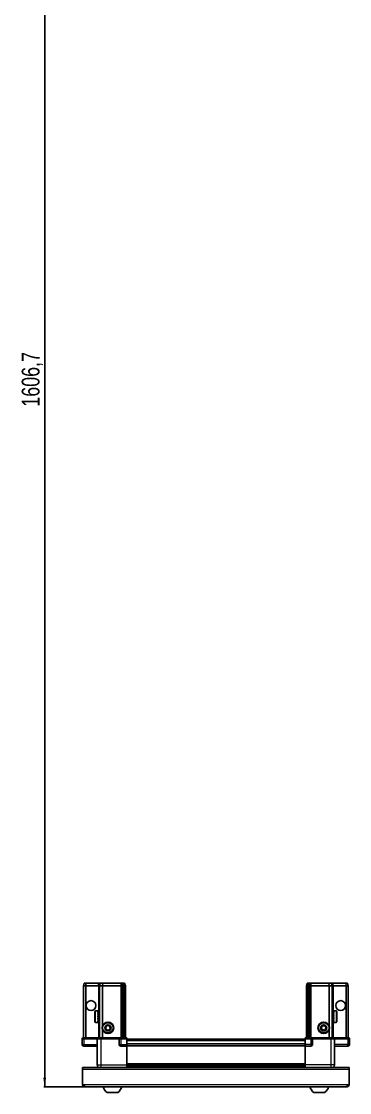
# Model space of a CAD drawing. Header units: millimetres. Extents: x 1014 to 3623, y -1321 to 1082.
# Drawn here: x 1070 to 1438, y -1321 to -119 of the extents above; entities that cross this region are included whole.
import ezdxf

# ---------------------------------------------------------------- set-up
doc = ezdxf.new("R2010")
doc.units = ezdxf.units.MM
doc.layers.add('FORMAT', color=7, linetype='Continuous')
doc.styles.add('SLDTEXTSTYLE0', font='TXT', dxfattribs={"width": 0.75})
doc.dimstyles.new('SLDDIMSTYLE0', dxfattribs={"dimtxt": 20, "dimasz": 10, "dimexe": 0, "dimexo": 0.0625, "dimgap": 5, "dimtad": 2, "dimdec": 1, "dimrnd": 1e-09, "dimzin": 12, "dimdsep": 46, "dimtxsty": 'SLDTEXTSTYLE0', "dimsah": 1, "dimcen": 0.09, "dimadec": 0, "dimazin": 3, "dimtfac": 1, "dimtofl": 0, "dimtmove": 0, "dimatfit": 3, "dimfxl": 0, "dimfrac": 2, "dimtolj": 1, "dimtzin": 12, "dimarcsym": 0})

# ---------------------------------------------------------------- blocks, each defined once
blk = doc.blocks.new('_D_8')
at = {"layer": 'FORMAT'}
for p, q in [((1140.2, 292.6), (1095.2, 292.6)), ((1096.2, 292.6), (1096.2, -1314.1)), ((1140.7, -1314.1), (1095.2, -1314.1))]:
    blk.add_line(p, q, dxfattribs=at)
for points in [[(1096.2, 292.6), (1094.6, 282.6), (1097.7, 282.6)], [(1096.2, -1314.1), (1097.7, -1304.1), (1094.6, -1304.1)]]:
    blk.add_solid(points, dxfattribs=at)
at = {"layer": 'FORMAT', "insert": (1070.4, -551.4), "char_height": 20, "attachment_point": 1, "rotation": 90, "style": 'SLDTEXTSTYLE0'}
blk.add_mtext('1606,7', dxfattribs=at)

msp = doc.modelspace()

# ---------------------------------------------------------------- linework, layer by layer
at = {"color": 7, "linetype": 'Continuous', "lineweight": 25}
for p, q in [((1139.66, -1201.09), (1140.46, -1198.09)), ((1139.66, -1201.09), (1139.66, -1259.39)), ((1142.16, -1201.09), (1139.66, -1201.09)), ((1140.46, -1198.09), (1142.31, -1198.09)), ((1142.16, -1201.09), (1142.31, -1198.09)), ((1142.16, -1201.09), (1142.16, -1259.39)), ((1156.66, -1201.09), (1142.16, -1201.09)), ((1142.31, -1198.09), (1156.66, -1198.09)), ((1156.66, -1198.09), (1158.46, -1198.09)), ((1157.66, -1201.09), (1156.66, -1201.09)), ((1157.66, -1201.09), (1158.46, -1198.09)), ((1161.16, -1201.09), (1157.66, -1201.09)), ((1157.66, -1201.09), (1157.66, -1259.39)), ((1158.46, -1198.09), (1161.49, -1198.09)), ((1161.49, -1198.09), (1161.16, -1201.09)), ((1181.66, -1201.09), (1161.16, -1201.09)), ((1161.16, -1201.09), (1161.16, -1245.59)), ((1161.49, -1198.09), (1181.66, -1198.09)), ((1181.66, -1198.09), (1183.46, -1198.09)), ((1182.66, -1201.09), (1181.66, -1201.09)), ((1183.46, -1198.09), (1182.66, -1201.09)), ((1182.66, -1201.09), (1182.66, -1259.39)), ((1183.66, -1201.09), (1182.66, -1201.09)), ((1183.46, -1198.09), (1184.2, -1198.09)), ((1184.2, -1198.09), (1183.66, -1201.09)), ((1183.66, -1201.09), (1183.66, -1259.39)), ((1185.16, -1201.09), (1183.66, -1201.09)), ((1184.2, -1198.09), (1184.7, -1198.09)), ((1184.7, -1198.09), (1185.16, -1201.09)), ((1184.7, -1198.09), (1185.85, -1198.09)), ((1186.66, -1201.09), (1185.16, -1201.09)), ((1185.16, -1201.09), (1185.16, -1259.39)), ((1185.85, -1198.09), (1186.66, -1201.09)), ((1186.66, -1201.09), (1186.66, -1259.39)), ((1390.46, -1198.09), (1389.66, -1201.09)), ((1389.66, -1201.09), (1391.16, -1201.09)), ((1389.66, -1201.09), (1389.66, -1259.39)), ((1391.61, -1198.09), (1390.46, -1198.09)), ((1391.61, -1198.09), (1391.16, -1201.09)), ((1391.16, -1201.09), (1392.66, -1201.09)), ((1391.16, -1201.09), (1391.16, -1259.39)), ((1392.11, -1198.09), (1391.61, -1198.09)), ((1392.11, -1198.09), (1392.66, -1201.09)), ((1392.85, -1198.09), (1392.11, -1198.09)), ((1392.66, -1201.09), (1393.66, -1201.09)), ((1392.66, -1201.09), (1392.66, -1259.39)), ((1392.85, -1198.09), (1393.66, -1201.09)), ((1394.66, -1198.09), (1392.85, -1198.09)), ((1393.66, -1201.09), (1393.66, -1259.39)), ((1393.66, -1201.09), (1394.66, -1201.09)), ((1414.82, -1198.09), (1394.66, -1198.09)), ((1394.66, -1201.09), (1415.16, -1201.09)), ((1414.82, -1198.09), (1415.16, -1201.09)), ((1417.85, -1198.09), (1414.82, -1198.09)), ((1415.16, -1201.09), (1415.16, -1245.59)), ((1415.16, -1201.09), (1418.66, -1201.09)), ((1418.66, -1201.09), (1417.85, -1198.09)), ((1419.66, -1198.09), (1417.85, -1198.09)), ((1418.66, -1201.09), (1418.66, -1259.39)), ((1418.66, -1201.09), (1419.66, -1201.09)), ((1434, -1198.09), (1419.66, -1198.09)), ((1419.66, -1201.09), (1434.16, -1201.09)), ((1434.16, -1201.09), (1434, -1198.09)), ((1435.85, -1198.09), (1434, -1198.09)), ((1434.16, -1201.09), (1434.16, -1259.39)), ((1434.16, -1201.09), (1436.66, -1201.09)), ((1436.66, -1201.09), (1435.85, -1198.09)), ((1436.66, -1201.09), (1436.66, -1259.39)), ((1152.46, -1241.29), (1152.46, -1229.89)), ((1155.66, -1229.09), (1153.26, -1229.09)), ((1155.66, -1229.09), (1155.66, -1229.09)), ((1155.66, -1229.09), (1156.16, -1229.09)), ((1155.66, -1229.28), (1156.16, -1229.28)), ((1155.66, -1229.28), (1155.66, -1229.5)), ((1155.66, -1229.5), (1156.16, -1229.5)), ((1155.66, -1230.07), (1156.16, -1230.07)), ((1155.66, -1230.07), (1155.66, -1230.5)), ((1155.66, -1230.5), (1156.16, -1230.5)), ((1155.66, -1231.41), (1156.16, -1231.41)), ((1155.66, -1231.41), (1155.66, -1232)), ((1155.66, -1232), (1156.16, -1232)), ((1155.66, -1233.15), (1156.16, -1233.15)), ((1155.66, -1233.15), (1155.66, -1233.85)), ((1155.66, -1233.85), (1156.16, -1233.85)), ((1155.66, -1235.13), (1156.16, -1235.13)), ((1155.66, -1235.13), (1155.66, -1235.87)), ((1155.66, -1235.28), (1156.16, -1235.28)), ((1155.66, -1235.78), (1156.16, -1235.78)), ((1155.66, -1235.87), (1156.16, -1235.87)), ((1155.66, -1237.16), (1156.16, -1237.16)), ((1155.66, -1237.16), (1155.66, -1237.87)), ((1156.16, -1229.28), (1156.16, -1229.09)), ((1156.16, -1229.5), (1156.16, -1229.28)), ((1156.16, -1230.07), (1156.16, -1229.5)), ((1156.16, -1230.5), (1156.16, -1230.07)), ((1156.16, -1231.41), (1156.16, -1230.5)), ((1156.26, -1231.19), (1156.16, -1231.19)), ((1156.16, -1232), (1156.16, -1231.41)), ((1156.16, -1233.15), (1156.16, -1232)), ((1156.16, -1233.85), (1156.16, -1233.15)), ((1156.16, -1235.13), (1156.16, -1233.85)), ((1156.16, -1235.28), (1156.16, -1235.13)), ((1156.16, -1235.87), (1156.16, -1235.78)), ((1156.16, -1237.16), (1156.16, -1235.87)), ((1156.16, -1237.87), (1156.16, -1237.16)), ((1156.26, -1239.99), (1156.26, -1231.19)), ((1157.14, -1232.28), (1156.66, -1231.59)), ((1156.66, -1239.59), (1156.66, -1231.59)), ((1157.62, -1231.59), (1157.14, -1232.28)), ((1157.14, -1238.9), (1157.14, -1232.28)), ((1157.66, -1231.59), (1157.62, -1231.59)), ((1157.62, -1239.59), (1157.62, -1231.59)), ((1418.69, -1231.59), (1418.66, -1231.59)), ((1419.17, -1232.28), (1418.69, -1231.59)), ((1418.69, -1231.59), (1418.69, -1239.59)), ((1419.66, -1231.59), (1419.17, -1232.28)), ((1419.17, -1232.28), (1419.17, -1238.9)), ((1419.66, -1231.59), (1419.66, -1239.59)), ((1420.16, -1231.19), (1420.06, -1231.19)), ((1420.06, -1231.19), (1420.06, -1239.99)), ((1423.06, -1229.09), (1420.16, -1229.09)), ((1420.66, -1229.09), (1420.16, -1229.09)), ((1420.16, -1229.09), (1420.16, -1229.13)), ((1420.16, -1229.13), (1420.16, -1229.42)), ((1420.66, -1229.13), (1420.16, -1229.13)), ((1420.66, -1229.42), (1420.16, -1229.42)), ((1420.16, -1229.42), (1420.16, -1229.69)), ((1420.66, -1229.69), (1420.16, -1229.69)), ((1420.16, -1229.69), (1420.16, -1230.36)), ((1420.66, -1230.36), (1420.16, -1230.36)), ((1420.16, -1230.36), (1420.16, -1230.83)), ((1420.16, -1230.83), (1420.16, -1231.81)), ((1420.66, -1230.83), (1420.16, -1230.83)), ((1420.66, -1231.81), (1420.16, -1231.81)), ((1420.16, -1231.81), (1420.16, -1232.43)), ((1420.16, -1232.43), (1420.16, -1233.63)), ((1420.66, -1232.43), (1420.16, -1232.43)), ((1420.66, -1233.63), (1420.16, -1233.63)), ((1420.16, -1233.63), (1420.16, -1234.26)), ((1420.66, -1234.26), (1420.16, -1234.26)), ((1420.16, -1234.34), (1420.16, -1235.64)), ((1420.66, -1234.34), (1420.16, -1234.34)), ((1420.66, -1235.64), (1420.16, -1235.64)), ((1420.66, -1236.12), (1420.16, -1236.12)), ((1420.16, -1236.12), (1420.16, -1236.37)), ((1420.16, -1236.37), (1420.16, -1237.64)), ((1420.66, -1236.37), (1420.16, -1236.37)), ((1420.66, -1229.13), (1420.66, -1229.09)), ((1420.66, -1229.69), (1420.66, -1229.42)), ((1420.66, -1230.83), (1420.66, -1230.36)), ((1420.66, -1232.43), (1420.66, -1231.81)), ((1420.66, -1234.34), (1420.66, -1233.63)), ((1420.66, -1236.37), (1420.66, -1235.64)), ((1423.86, -1229.89), (1423.86, -1241.29)), ((1153.26, -1242.09), (1155.66, -1242.09)), ((1155.66, -1237.87), (1156.16, -1237.87)), ((1155.66, -1239.03), (1156.16, -1239.03)), ((1155.66, -1239.03), (1155.66, -1239.63)), ((1155.66, -1239.63), (1156.16, -1239.63)), ((1155.66, -1240.57), (1156.16, -1240.57)), ((1155.66, -1240.57), (1155.66, -1241.01)), ((1155.66, -1241.01), (1156.16, -1241.01)), ((1155.66, -1241.61), (1156.16, -1241.61)), ((1155.66, -1241.61), (1155.66, -1241.85)), ((1155.66, -1241.85), (1156.16, -1241.85)), ((1155.66, -1242.07), (1156.16, -1242.07)), ((1155.66, -1242.07), (1155.66, -1242.09)), ((1155.66, -1242.08), (1156.16, -1242.08)), ((1156.16, -1239.03), (1156.16, -1237.87)), ((1156.16, -1239.63), (1156.16, -1239.03)), ((1156.16, -1240.57), (1156.16, -1239.63)), ((1156.16, -1239.99), (1156.26, -1239.99)), ((1156.16, -1241.01), (1156.16, -1240.57)), ((1156.16, -1241.61), (1156.16, -1241.01)), ((1156.16, -1241.85), (1156.16, -1241.61)), ((1156.16, -1242.07), (1156.16, -1241.85)), ((1156.16, -1242.08), (1156.16, -1242.07)), ((1156.66, -1239.59), (1157.14, -1238.9)), ((1157.14, -1238.9), (1157.62, -1239.59)), ((1157.62, -1239.59), (1157.66, -1239.59)), ((1418.66, -1239.59), (1418.69, -1239.59)), ((1418.69, -1239.59), (1419.17, -1238.9)), ((1419.17, -1238.9), (1419.66, -1239.59)), ((1420.06, -1239.99), (1420.16, -1239.99)), ((1420.66, -1237.64), (1420.16, -1237.64)), ((1420.16, -1237.64), (1420.16, -1238.33)), ((1420.16, -1238.33), (1420.16, -1239.45)), ((1420.66, -1238.33), (1420.16, -1238.33)), ((1420.66, -1239.45), (1420.16, -1239.45)), ((1420.16, -1239.45), (1420.16, -1240.02)), ((1420.16, -1240.02), (1420.16, -1240.87)), ((1420.66, -1240.02), (1420.16, -1240.02)), ((1420.66, -1240.87), (1420.16, -1240.87)), ((1420.16, -1240.87), (1420.16, -1241.27)), ((1420.16, -1241.27), (1420.16, -1241.78)), ((1420.66, -1241.27), (1420.16, -1241.27)), ((1420.66, -1241.78), (1420.16, -1241.78)), ((1420.16, -1241.78), (1420.16, -1241.97)), ((1420.16, -1241.97), (1420.16, -1242.09)), ((1420.66, -1241.97), (1420.16, -1241.97)), ((1420.16, -1242.09), (1423.06, -1242.09)), ((1420.66, -1238.33), (1420.66, -1237.64)), ((1420.66, -1240.02), (1420.66, -1239.45)), ((1420.66, -1241.27), (1420.66, -1240.87)), ((1420.66, -1241.97), (1420.66, -1241.78)), ((1138.65, -1259.39), (1138.15, -1260.25)), ((1138.15, -1260.59), (1138.15, -1260.25)), ((1138.15, -1260.59), (1140.15, -1260.59)), ((1138.16, -1260.59), (1138.16, -1266.59)), ((1140.15, -1259.39), (1138.65, -1259.39)), ((1140.15, -1259.39), (1154.96, -1259.39)), ((1154.96, -1260.59), (1140.15, -1260.59)), ((1140.16, -1260.59), (1154.96, -1260.59)), ((1154.96, -1259.39), (1155.16, -1259.39)), ((1155.16, -1260.59), (1154.96, -1260.59)), ((1155.16, -1260.59), (1155.16, -1259.39)), ((1155.16, -1259.39), (1159.16, -1259.39)), ((1159.16, -1260.59), (1155.16, -1260.59)), ((1155.16, -1260.59), (1155.16, -1289.59)), ((1159.16, -1259.39), (1179.46, -1259.39)), ((1179.46, -1260.59), (1159.16, -1260.59)), ((1161.16, -1250.59), (1161.16, -1259.39)), ((1179.46, -1259.39), (1179.66, -1259.39)), ((1179.66, -1260.59), (1179.46, -1260.59)), ((1179.66, -1260.59), (1179.66, -1259.39)), ((1180.33, -1259.39), (1179.66, -1259.39)), ((1179.66, -1260.59), (1181.66, -1260.59)), ((1179.66, -1260.59), (1179.66, -1266.59)), ((1180.33, -1259.39), (1188.16, -1259.39)), ((1188.15, -1260.25), (1181.66, -1260.25)), ((1188.15, -1260.59), (1181.66, -1260.59)), ((1181.66, -1260.59), (1188.16, -1260.59)), ((1188.16, -1260.25), (1188.15, -1260.25)), ((1188.16, -1260.59), (1188.15, -1260.59)), ((1188.16, -1259.39), (1188.16, -1260.25)), ((1188.16, -1260.59), (1188.16, -1260.25)), ((1188.16, -1260.59), (1188.16, -1266.59)), ((1388.16, -1260.74), (1188.16, -1260.74)), ((1388.16, -1259.39), (1395.98, -1259.39)), ((1388.16, -1260.25), (1388.16, -1259.39)), ((1388.16, -1260.59), (1388.16, -1260.25)), ((1394.66, -1260.25), (1388.16, -1260.25)), ((1394.66, -1260.59), (1388.16, -1260.59)), ((1388.16, -1260.59), (1388.16, -1266.59)), ((1394.66, -1260.59), (1396.66, -1260.59)), ((1396.66, -1260.59), (1394.66, -1260.59)), ((1396.66, -1259.39), (1395.98, -1259.39)), ((1396.66, -1260.59), (1396.66, -1259.39)), ((1396.66, -1259.39), (1396.86, -1259.39)), ((1396.86, -1260.59), (1396.66, -1260.59)), ((1396.66, -1260.59), (1396.66, -1266.59)), ((1396.86, -1259.39), (1417.16, -1259.39)), ((1417.16, -1260.59), (1396.86, -1260.59)), ((1415.16, -1250.59), (1415.16, -1259.39)), ((1417.16, -1259.39), (1421.16, -1259.39)), ((1421.16, -1260.59), (1417.16, -1260.59)), ((1421.16, -1260.59), (1421.16, -1259.39)), ((1421.16, -1259.39), (1421.36, -1259.39)), ((1421.36, -1260.59), (1421.16, -1260.59)), ((1421.16, -1260.59), (1421.16, -1289.59)), ((1421.36, -1259.39), (1436.16, -1259.39)), ((1436.16, -1260.59), (1421.36, -1260.59)), ((1437.66, -1259.39), (1436.16, -1259.39)), ((1436.16, -1260.59), (1438.16, -1260.59)), ((1438.16, -1260.25), (1437.66, -1259.39)), ((1438.16, -1260.25), (1437.66, -1259.39)), ((1438.16, -1260.59), (1438.16, -1260.25)), ((1438.16, -1260.59), (1438.16, -1260.25)), ((1438.16, -1260.59), (1438.16, -1260.59)), ((1438.16, -1260.59), (1438.16, -1266.59)), ((1155.16, -1268.59), (1140.16, -1268.59)), ((1188.16, -1268.59), (1181.66, -1268.59)), ((1188.16, -1266.59), (1188.16, -1268.59)), ((1388.16, -1267.94), (1188.16, -1267.94)), ((1188.16, -1289.59), (1188.16, -1268.59)), ((1388.16, -1266.59), (1388.16, -1268.59)), ((1388.16, -1268.59), (1394.66, -1268.59)), ((1388.16, -1289.59), (1388.16, -1268.59)), ((1421.16, -1268.59), (1436.16, -1268.59)), ((1138.66, -1292.59), (1437.66, -1292.59)), ((1138.66, -1294.69), (1138.66, -1292.59)), ((1138.66, -1311.99), (1138.66, -1294.69)), ((1153.66, -1292.49), (1140.76, -1292.49)), ((1153.66, -1292.49), (1153.66, -1292.59)), ((1188.16, -1290.61), (1388.16, -1290.61)), ((1188.16, -1290.65), (1388.16, -1290.65)), ((1212.03, -1292.44), (1188.16, -1292.44)), ((1206.66, -1292.59), (1206.66, -1292.44)), ((1206.69, -1292.59), (1206.69, -1292.44)), ((1206.96, -1292.59), (1206.96, -1292.44)), ((1207.23, -1292.59), (1207.23, -1292.44)), ((1207.88, -1292.59), (1207.88, -1292.44)), ((1208.34, -1292.59), (1208.34, -1292.44)), ((1209.31, -1292.59), (1209.31, -1292.44)), ((1209.93, -1292.59), (1209.93, -1292.44)), ((1211.11, -1292.59), (1211.11, -1292.44)), ((1211.77, -1292.59), (1211.77, -1292.44)), ((1211.83, -1292.59), (1211.83, -1292.44)), ((1213.12, -1292.44), (1212.03, -1292.44)), ((1213.85, -1292.44), (1213.12, -1292.44)), ((1213.12, -1292.59), (1213.12, -1292.44)), ((1213.12, -1292.44), (1213.12, -1292.44)), ((1213.13, -1292.59), (1213.13, -1292.44)), ((1213.63, -1292.59), (1213.63, -1292.44)), ((1213.86, -1292.44), (1213.85, -1292.44)), ((1213.86, -1292.59), (1213.86, -1292.44)), ((1214.28, -1292.44), (1213.86, -1292.44)), ((1362.03, -1292.44), (1214.28, -1292.44)), ((1215.13, -1292.59), (1215.13, -1292.44)), ((1215.82, -1292.59), (1215.82, -1292.44)), ((1216.95, -1292.59), (1216.95, -1292.44)), ((1217.52, -1292.59), (1217.52, -1292.44)), ((1218.39, -1292.59), (1218.39, -1292.44)), ((1218.8, -1292.59), (1218.8, -1292.44)), ((1219.33, -1292.59), (1219.33, -1292.44)), ((1219.52, -1292.59), (1219.52, -1292.44)), ((1219.65, -1292.59), (1219.65, -1292.44)), ((1356.66, -1292.59), (1356.66, -1292.44)), ((1356.83, -1292.59), (1356.83, -1292.44)), ((1357.04, -1292.59), (1357.04, -1292.44)), ((1357.6, -1292.59), (1357.6, -1292.44)), ((1358.02, -1292.59), (1358.02, -1292.44)), ((1358.91, -1292.59), (1358.91, -1292.44)), ((1359.5, -1292.59), (1359.5, -1292.44)), ((1360.64, -1292.59), (1360.64, -1292.44)), ((1361.34, -1292.59), (1361.34, -1292.44)), ((1362.62, -1292.44), (1362.03, -1292.44)), ((1362.62, -1292.59), (1362.62, -1292.44)), ((1362.63, -1292.44), (1362.62, -1292.44)), ((1363.35, -1292.44), (1362.63, -1292.44)), ((1362.79, -1292.59), (1362.79, -1292.44)), ((1363.29, -1292.59), (1363.29, -1292.44)), ((1363.36, -1292.44), (1363.35, -1292.44)), ((1363.36, -1292.59), (1363.36, -1292.44)), ((1364.38, -1292.44), (1363.36, -1292.44)), ((1388.16, -1292.44), (1364.28, -1292.44)), ((1364.65, -1292.59), (1364.65, -1292.44)), ((1365.36, -1292.59), (1365.36, -1292.44)), ((1366.53, -1292.59), (1366.53, -1292.44)), ((1367.14, -1292.59), (1367.14, -1292.44)), ((1368.08, -1292.59), (1368.08, -1292.44)), ((1368.53, -1292.59), (1368.53, -1292.44)), ((1369.15, -1292.59), (1369.15, -1292.44)), ((1369.4, -1292.59), (1369.4, -1292.44)), ((1369.63, -1292.59), (1369.63, -1292.44)), ((1369.65, -1292.59), (1369.65, -1292.44)), ((1388.31, -1292.59), (1388.31, -1289.59)), ((1422.66, -1292.49), (1422.66, -1292.59)), ((1422.66, -1292.49), (1435.56, -1292.49)), ((1437.66, -1292.59), (1437.66, -1294.69)), ((1437.66, -1294.69), (1437.66, -1311.99)), ((1140.76, -1311.99), (1138.66, -1311.99)), ((1140.76, -1311.99), (1140.76, -1314.09)), ((1435.56, -1314.09), (1140.76, -1314.09)), ((1166.16, -1320.69), (1178.16, -1320.69)), ((1398.16, -1320.69), (1410.16, -1320.69)), ((1437.66, -1311.99), (1435.56, -1311.99)), ((1435.56, -1314.09), (1435.56, -1311.99))]:
    msp.add_line(p, q, dxfattribs=at)
at = {"color": 8, "linetype": 'Continuous', "lineweight": 18}
for p, q in [((1156.66, -1201.09), (1156.66, -1198.09)), ((1156.66, -1201.09), (1156.66, -1231.59)), ((1181.66, -1198.09), (1181.66, -1201.09)), ((1181.66, -1201.09), (1181.66, -1259.39)), ((1394.66, -1198.09), (1394.66, -1201.09)), ((1394.66, -1201.09), (1394.66, -1259.39)), ((1419.66, -1201.09), (1419.66, -1198.09)), ((1419.66, -1201.09), (1419.66, -1231.59)), ((1153.26, -1242.09), (1153.26, -1229.09)), ((1423.06, -1229.09), (1423.06, -1242.09)), ((1156.66, -1239.59), (1156.66, -1259.39)), ((1419.66, -1239.59), (1419.66, -1259.39)), ((1140.15, -1260.59), (1140.15, -1259.39)), ((1140.16, -1260.59), (1140.16, -1266.59)), ((1154.96, -1260.59), (1154.96, -1259.39)), ((1159.16, -1260.59), (1159.16, -1259.39)), ((1159.16, -1260.59), (1159.16, -1289.59)), ((1179.46, -1260.59), (1179.46, -1259.39)), ((1181.66, -1260.59), (1181.66, -1260.25)), ((1181.66, -1260.59), (1181.66, -1266.59)), ((1188.15, -1260.59), (1188.15, -1260.25)), ((1394.66, -1260.59), (1394.66, -1260.25)), ((1394.66, -1260.59), (1394.66, -1266.59)), ((1396.86, -1259.39), (1396.86, -1260.59)), ((1417.16, -1260.59), (1417.16, -1259.39)), ((1417.16, -1260.59), (1417.16, -1289.59)), ((1421.36, -1259.39), (1421.36, -1260.59)), ((1436.16, -1260.59), (1436.16, -1259.39)), ((1436.16, -1260.59), (1436.16, -1266.59)), ((1138.16, -1266.59), (1140.16, -1266.59)), ((1140.16, -1266.59), (1155.16, -1266.59)), ((1140.16, -1268.59), (1140.16, -1266.59)), ((1179.66, -1266.59), (1181.66, -1266.59)), ((1181.66, -1266.59), (1188.16, -1266.59)), ((1181.66, -1266.59), (1181.66, -1268.59)), ((1388.16, -1262.74), (1188.16, -1262.74)), ((1388.16, -1265.94), (1188.16, -1265.94)), ((1388.16, -1268.59), (1188.16, -1268.59)), ((1394.66, -1266.59), (1388.16, -1266.59)), ((1396.66, -1266.59), (1394.66, -1266.59)), ((1394.66, -1266.59), (1394.66, -1268.59)), ((1436.16, -1266.59), (1421.16, -1266.59)), ((1438.16, -1266.59), (1436.16, -1266.59)), ((1436.16, -1268.59), (1436.16, -1266.59)), ((1437.66, -1294.69), (1138.66, -1294.69)), ((1140.76, -1292.59), (1140.76, -1292.49)), ((1159.16, -1289.59), (1188.16, -1289.59)), ((1188.16, -1287.99), (1388.16, -1287.99)), ((1388.16, -1289.4), (1188.16, -1289.4)), ((1188.16, -1291.85), (1388.16, -1291.85)), ((1417.16, -1289.59), (1388.16, -1289.59)), ((1435.56, -1292.59), (1435.56, -1292.49)), ((1435.56, -1311.99), (1140.76, -1311.99))]:
    msp.add_line(p, q, dxfattribs=at)
at = {"color": 7, "linetype": 'Continuous', "lineweight": 25, "flags": 128}
for points in [[(1140.76, -1292.49), (1140.35, -1292.53), (1140.11, -1292.59)], [(1436.2, -1292.59), (1435.96, -1292.53), (1435.56, -1292.49)]]:
    msp.add_lwpolyline(points, dxfattribs=at)
at = {"color": 7, "linetype": 'Continuous', "lineweight": 25}
for centre, radius in [((1148.16, -1223.09), 5.5), ((1428.16, -1223.09), 5.5), ((1167.16, -1248.09), 6.5), ((1167.16, -1248.09), 3.46), ((1409.16, -1248.09), 6.5), ((1409.16, -1248.09), 3.46)]:
    msp.add_circle(centre, radius, dxfattribs=at)
at = {"color": 8, "linetype": 'Continuous', "lineweight": 18}
for centre in [(1167.16, -1248.09), (1409.16, -1248.09)]:
    msp.add_circle(centre, 5.7, dxfattribs=at)
at = {"color": 7, "linetype": 'Continuous', "lineweight": 25}
for centre, radius, start, end in [((1153.26, -1229.89), 0.8, 90, 180), ((1156.66, -1231.19), 0.4, 180, 270), ((1419.66, -1231.19), 0.4, 270, 0), ((1423.06, -1229.89), 0.8, 360, 90), ((1153.26, -1241.29), 0.8, 180, 270), ((1156.66, -1239.99), 0.4, 90, 180), ((1167.16, -1248.09), 2.5, 147.37605, 207.37605), ((1167.16, -1248.09), 2.5, 207.37605, 267.37605), ((1167.16, -1248.09), 2.5, 87.37605, 147.37605), ((1167.16, -1248.09), 2.5, 267.37605, 327.37605), ((1167.16, -1248.09), 2.5, 27.37605, 87.37605), ((1167.16, -1248.09), 2.5, 327.37605, 27.37605), ((1409.16, -1248.09), 2.5, 134.67671, 194.67671), ((1409.16, -1248.09), 2.5, 194.67671, 254.67671), ((1409.16, -1248.09), 2.5, 74.67671, 134.67671), ((1409.16, -1248.09), 2.5, 14.67671, 74.67671), ((1409.16, -1248.09), 2.5, 314.67671, 14.67671), ((1419.66, -1239.99), 0.4, 0, 90), ((1423.06, -1241.29), 0.8, 270, 0), ((1409.16, -1248.09), 2.5, 254.67671, 314.67671), ((1140.16, -1266.59), 2, 180, 270), ((1181.66, -1266.59), 2, 180, 270), ((1394.66, -1266.59), 2, 270, 0), ((1436.16, -1266.59), 2, 270, 0), ((1140.76, -1311.99), 2.1, 180, 270), ((1140.76, -1311.99), 0.6, 180, 270), ((1173.18, -1311.06), 11.91, 194.70035, 233.8734), ((1171.13, -1311.06), 11.91, 306.1266, 345.29965), ((1405.18, -1311.06), 11.91, 194.70035, 233.8734), ((1403.13, -1311.06), 11.91, 306.1266, 345.29965), ((1435.56, -1311.99), 2.1, 270, 0), ((1435.56, -1311.99), 0.6, 270, 0)]:
    msp.add_arc(centre, radius, start, end, dxfattribs=at)
for centre, start_param, end_param in [((1181.66, -1256.79), 2.4188584, 3.1415927), ((1394.66, -1256.79), 3.1415927, 3.8643269)]:
    msp.add_ellipse(centre, major_axis=(0, 3.46), ratio=0.5773503, start_param=start_param, end_param=end_param, dxfattribs=at)
for points, knots in [([(1164.27, -1247.95), (1164.55, -1247.52), (1165.07, -1246.71), (1165.59, -1245.9), (1165.83, -1245.52)], [0, 0, 0, 0, 0.5346859, 1, 1, 1, 1]), ([(1165.6, -1250.52), (1165.54, -1250.41), (1165.27, -1249.88), (1164.81, -1248.99), (1164.43, -1248.26), (1164.27, -1247.95)], [0, 0, 0, 0, 0.1331247, 0.6370994, 1, 1, 1, 1]), ([(1165.83, -1245.52), (1166.34, -1245.55), (1167.31, -1245.59), (1168.27, -1245.64), (1168.71, -1245.66)], [0, 0, 0, 0, 0.5346859, 1, 1, 1, 1]), ([(1170.04, -1248.22), (1169.76, -1248.65), (1169.24, -1249.47), (1168.72, -1250.27), (1168.48, -1250.65)], [0, 0, 0, 0, 0.5346859, 1, 1, 1, 1]), ([(1168.71, -1245.66), (1168.87, -1245.96), (1169.25, -1246.69), (1169.71, -1247.58), (1169.98, -1248.11), (1170.04, -1248.22)], [0, 0, 0, 0, 0.3629006, 0.8668753, 1, 1, 1, 1]), ([(1406.37, -1247.32), (1406.74, -1246.96), (1407.42, -1246.28), (1408.11, -1245.61), (1408.42, -1245.29)], [0, 0, 0, 0, 0.5346859, 1, 1, 1, 1]), ([(1407.1, -1250.12), (1407.01, -1249.78), (1406.81, -1248.99), (1406.55, -1248.02), (1406.4, -1247.45), (1406.37, -1247.32)], [0, 0, 0, 0, 0.3629006, 0.8668753, 1, 1, 1, 1]), ([(1408.42, -1245.29), (1408.92, -1245.43), (1409.85, -1245.69), (1410.78, -1245.94), (1411.21, -1246.06)], [0, 0, 0, 0, 0.5346859, 1, 1, 1, 1]), ([(1411.94, -1248.85), (1411.57, -1249.21), (1410.89, -1249.89), (1410.2, -1250.57), (1409.89, -1250.88)], [0, 0, 0, 0, 0.5346859, 1, 1, 1, 1]), ([(1411.21, -1246.06), (1411.24, -1246.18), (1411.39, -1246.76), (1411.64, -1247.72), (1411.85, -1248.52), (1411.94, -1248.85)], [0, 0, 0, 0, 0.1331247, 0.6370994, 1, 1, 1, 1]), ([(1168.48, -1250.65), (1167.97, -1250.63), (1167, -1250.58), (1166.04, -1250.54), (1165.6, -1250.52)], [0, 0, 0, 0, 0.5346859, 1, 1, 1, 1]), ([(1409.89, -1250.88), (1409.39, -1250.74), (1408.46, -1250.49), (1407.53, -1250.23), (1407.1, -1250.12)], [0, 0, 0, 0, 0.5346859, 1, 1, 1, 1]), ([(1155.16, -1289.59), (1155.2, -1290.03), (1155.27, -1290.7), (1155.71, -1291.52), (1156.17, -1292.07), (1156.57, -1292.43), (1156.83, -1292.56), (1156.88, -1292.59)], [0, 0, 0, 0, 0.3630185, 0.5584377, 0.7580039, 0.9575702, 1, 1, 1, 1]), ([(1188.16, -1289.59), (1188.16, -1289.98), (1188.16, -1290.77), (1188.16, -1291.79), (1188.16, -1292.42), (1188.16, -1292.58), (1188.16, -1292.59)], [0, 0, 0, 0, 0.3255201, 0.6510403, 0.9765604, 1, 1, 1, 1]), ([(1388.16, -1289.59), (1388.16, -1289.98), (1388.16, -1290.77), (1388.16, -1291.79), (1388.16, -1292.42), (1388.16, -1292.58), (1388.16, -1292.59)], [0, 0, 0, 0, 0.3255201, 0.6510403, 0.9765604, 1, 1, 1, 1]), ([(1421.16, -1289.59), (1421.11, -1290.03), (1421.04, -1290.7), (1420.6, -1291.52), (1420.14, -1292.07), (1419.74, -1292.43), (1419.48, -1292.56), (1419.43, -1292.59)], [0, 0, 0, 0, 0.36301846, 0.55843766, 0.75800394, 0.95757021, 1, 1, 1, 1])]:
    msp.add_open_spline(points, degree=3, knots=knots, dxfattribs=at)
at = {"color": 8, "linetype": 'Continuous', "lineweight": 18}
for points in [[(1155.16, -1289.59), (1155.22, -1289.59), (1155.34, -1289.59), (1156.26, -1289.59), (1157.58, -1289.59), (1158.63, -1289.59), (1159.16, -1289.59)], [(1421.16, -1289.59), (1421.09, -1289.59), (1420.97, -1289.59), (1420.05, -1289.59), (1418.73, -1289.59), (1417.68, -1289.59), (1417.16, -1289.59)]]:
    msp.add_open_spline(points, degree=3, dxfattribs=at)
for points in [[(1159.16, -1289.59), (1159.16, -1290.03), (1159.16, -1290.7), (1159.16, -1291.52), (1159.16, -1292.07), (1159.16, -1292.43), (1159.16, -1292.56), (1159.16, -1292.59)], [(1417.16, -1289.59), (1417.16, -1290.03), (1417.16, -1290.7), (1417.16, -1291.52), (1417.16, -1292.07), (1417.16, -1292.43), (1417.16, -1292.56), (1417.16, -1292.59)]]:
    msp.add_open_spline(points, degree=3, knots=[0, 0, 0, 0, 0.3630185, 0.5584377, 0.7580039, 0.9575702, 1, 1, 1, 1], dxfattribs=at)

# ---------------------------------------------------------------- dimensions: what is measured, and where the dimension line sits
at = {"layer": 'FORMAT'}
dim = msp.add_linear_dim(base=(1096.15, -1314.09), p1=(1140.26, 292.61), p2=(1140.76, -1314.09), angle=90, dimstyle='SLDDIMSTYLE0', dxfattribs=at)
dim.commit()
dim.dimension.update_dxf_attribs({"geometry": '_D_8', "text_midpoint": (1096.15, -510.74), "dimtype": 160})

doc.saveas('drawing.dxf')
